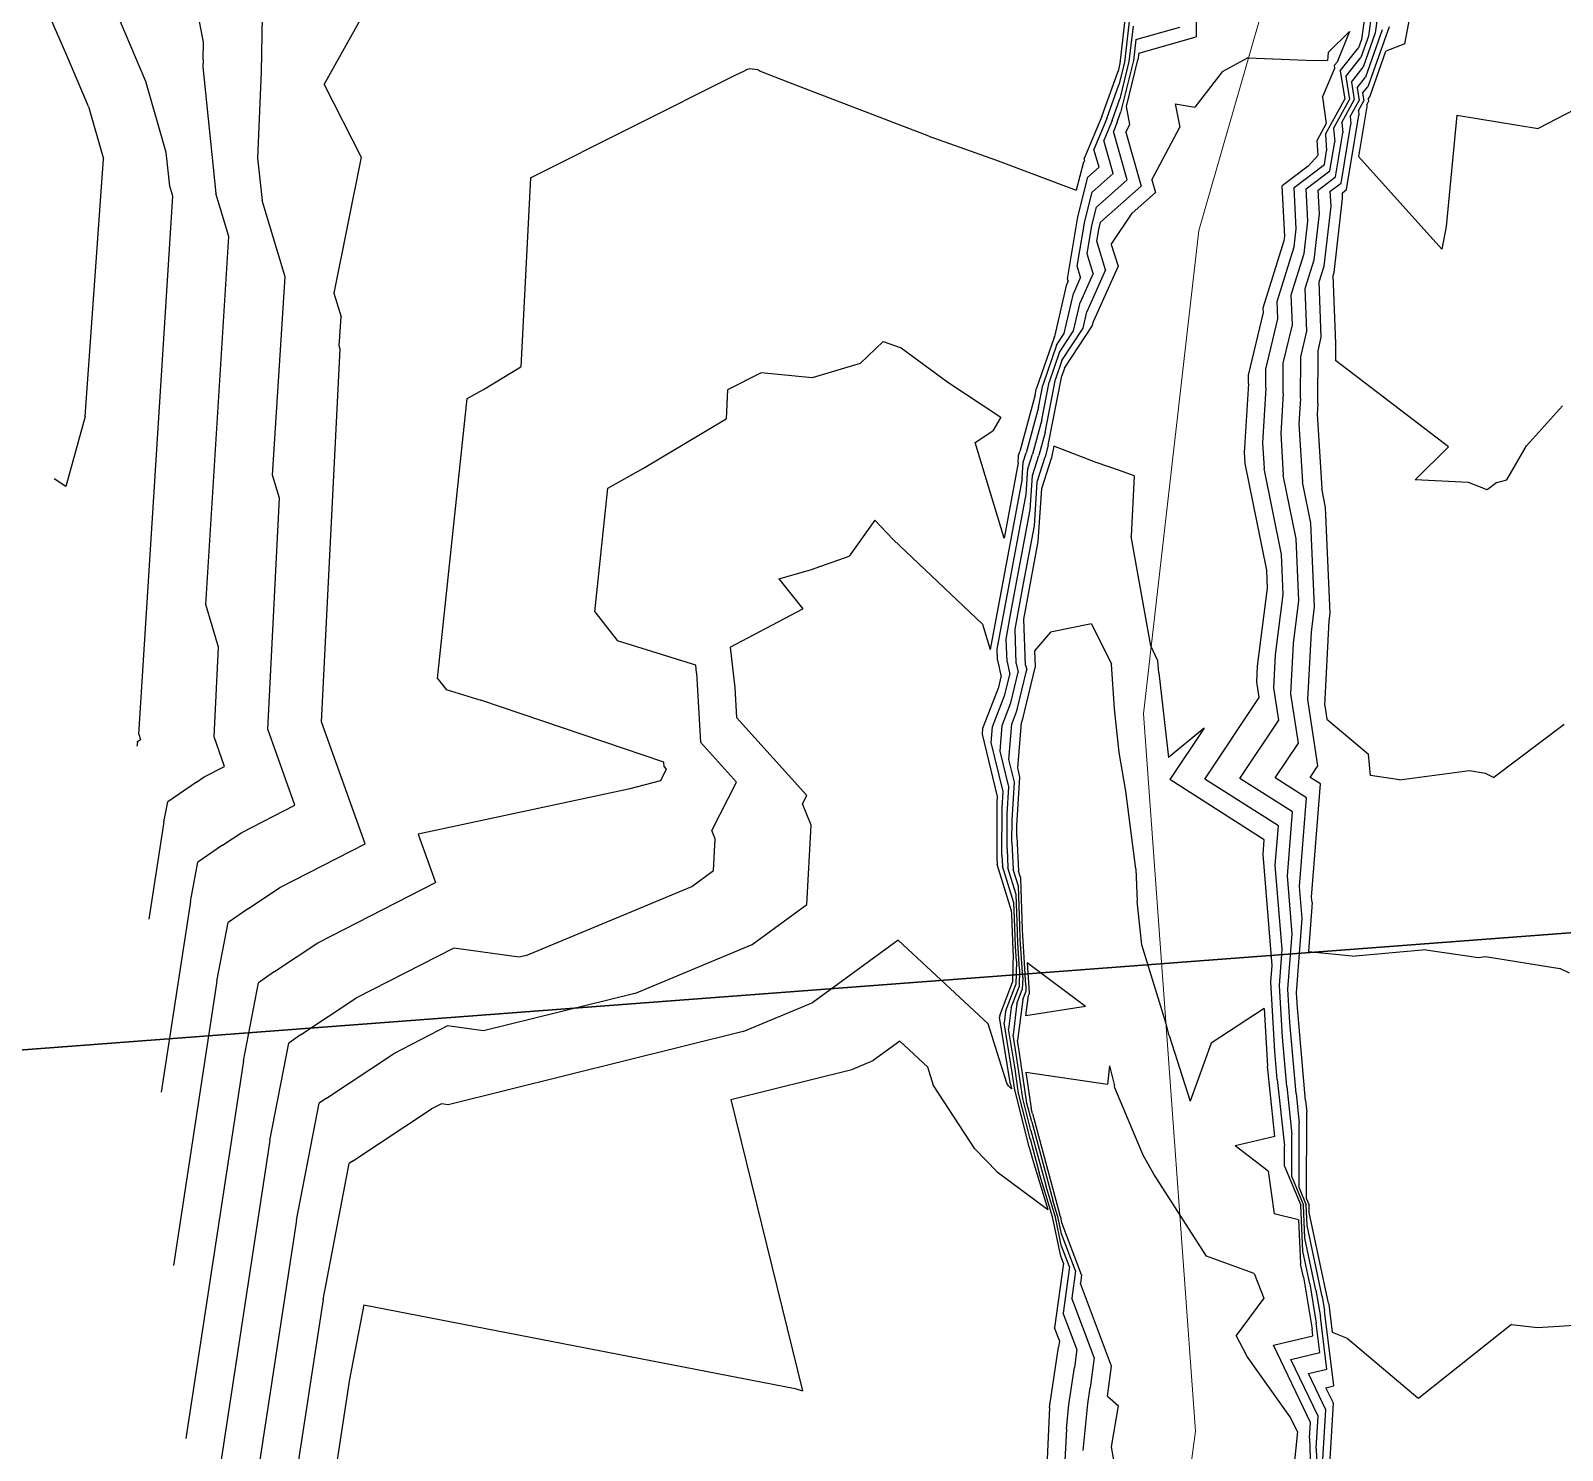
# Model space of a CAD drawing. Header units: metres. Extents: x -1120501 to 1198934, y -4928884 to 66998.
# Drawn here: x -1106.1 to -994.1, y 964.2 to 1068.1 of the extents above; entities that cross this region are included whole.
import ezdxf

# ---------------------------------------------------------------- set-up
doc = ezdxf.new("R2010")
doc.units = ezdxf.units.M
doc.layers.add('CL', color=5, linetype='Continuous')
doc.layers.add('Cross Sections', color=10, linetype='Continuous')
doc.layers.add('SURF2CONTOURS', color=7, linetype='Continuous', lineweight=0)

msp = doc.modelspace()

# ---------------------------------------------------------------- linework, layer by layer
at = {"color": 7, "lineweight": 0}
msp.add_circle((-684.64, 190.5), 66807.04, dxfattribs=at)
at = {"layer": 'CL', "linetype": 'Continuous', "lineweight": 0}
msp.add_lwpolyline([(-1035.69, 1461.09), (-1082.93, 1413.37), (-1091.26, 1383.15), (-1084.6, 1351.38), (-1067.7, 1290.1), (-1046.16, 1235.13), (-1016.3, 1185.51), (-1006.06, 1146.36), (-1008.09, 1097.22), (-1020.7, 1053.43), (-1024.74, 1018.09), (-1020.94, 965.61), (-1026.65, 923.13), (-1037.71, 875.18), (-1038.43, 823.3), (-1042.95, 747.27), (-1053.42, 684.56), (-1051.99, 631.61), (-1045.09, 551.05), (-1064.13, 492.27), (-1082.45, 432.3), (-1085.55, 405.76), (-1067.58, 367.8), (-1082.93, 319.26)], dxfattribs=at)
at = {"layer": 'Cross Sections', "linetype": 'Continuous', "lineweight": 30}
msp.add_line((-1172.99, 988.5), (-853.83, 1012.63, 284.5), dxfattribs=at)
at = {"layer": 'SURF2CONTOURS', "color": 2, "linetype": 'Continuous', "lineweight": -3}
for p, q in [((-1093.51, 1067.22, 281.5), (-1094.93, 1074.79, 281.5)), ((-1103.5, 1066.24, 282.5), (-1105.57, 1070.98, 282.5)), ((-1084.68, 1064.11, 280.5), (-1081.09, 1070.55, 280.5)), ((-1005.64, 1067.09, 280.5), (-1005.02, 1070.29, 280.5)), ((-1025.72, 1069.38, 279.5), (-1026.14, 1065.73, 279.5)), ((-1008.06, 1069.31, 278.5), (-1008.29, 1067.65, 278.5)), ((-1025.3, 1067.4, 278.5), (-1022.08, 1068.31, 278.5)), ((-1009.69, 1068, 277.5), (-1011.25, 1066.46, 277.5)), ((-1009.69, 1068, 277.5), (-1010.59, 1065.74, 277.5)), ((-1007.29, 1068.11, 279.5), (-1008.51, 1064.65, 279.5)), ((-1093.53, 1065.92, 281.5), (-1093.51, 1067.22, 281.5)), ((-1025.3, 1067.4, 278.5), (-1025.48, 1065.86, 278.5)), ((-1008.29, 1067.65, 278.5), (-1008.85, 1066.08, 278.5)), ((-1005.64, 1067.09, 280.5), (-1007.01, 1066.54, 280.5)), ((-1101.92, 1062.51, 282.5), (-1103.5, 1066.24, 282.5)), ((-1093.53, 1065.92, 281.5), (-1093.55, 1065.4, 281.5)), ((-1026.14, 1065.73, 279.5), (-1026.55, 1064.08, 279.5)), ((-1025.48, 1065.86, 278.5), (-1026.42, 1062.06, 278.5)), ((-1017.12, 1066.07, 277.5), (-1019, 1065.05, 277.5)), ((-1017.12, 1066.07, 277.5), (-1012.84, 1065.89, 277.5)), ((-1012.84, 1065.89, 277.5), (-1011.28, 1065.88, 277.5)), ((-1011.25, 1066.46, 277.5), (-1011.28, 1065.88, 277.5)), ((-1010.59, 1065.74, 277.5), (-1010.77, 1065.52, 277.5)), ((-1010.74, 1065.3, 277.5), (-1010.77, 1065.52, 277.5)), ((-1009.95, 1064.7, 278.5), (-1008.85, 1066.08, 278.5)), ((-1008.18, 1063.22, 280.5), (-1007.01, 1066.54, 280.5)), ((-1093.55, 1065.4, 281.5), (-1092.59, 1056.15, 281.5)), ((-1019, 1065.05, 277.5), (-1021, 1062.45, 277.5)), ((-1011.66, 1063.18, 277.5), (-1010.74, 1065.3, 277.5)), ((-1009.95, 1064.7, 278.5), (-1009.68, 1063.02, 278.5)), ((-1009.13, 1063.88, 279.5), (-1008.51, 1064.65, 279.5)), ((-1084.68, 1064.11, 280.5), (-1081.97, 1058.79, 280.5)), ((-1027.42, 1061.63, 279.5), (-1026.55, 1064.08, 279.5)), ((-1009.13, 1063.88, 279.5), (-1008.98, 1062.94, 279.5)), ((-1008.31, 1063.06, 280.5), (-1008.18, 1063.22, 280.5)), ((-1101.92, 1062.51, 282.5), (-1100.81, 1058.67, 282.5)), ((-1022.43, 1062.7, 277.5), (-1022.1, 1060.99, 277.5)), ((-1022.43, 1062.7, 277.5), (-1021, 1062.45, 277.5)), ((-1011.66, 1063.18, 277.5), (-1011.38, 1061.27, 277.5)), ((-1010.84, 1060.9, 278.5), (-1009.68, 1063.02, 278.5)), ((-1009.62, 1061.77, 279.5), (-1008.98, 1062.94, 279.5)), ((-1008.4, 1062.51, 280.5), (-1009.01, 1058.85, 280.5)), ((-1008.41, 1062.63, 280.5), (-1008.28, 1062.87, 280.5)), ((-1008.41, 1062.63, 280.5), (-1008.4, 1062.51, 280.5)), ((-1008.31, 1063.06, 280.5), (-1008.28, 1062.87, 280.5)), ((-993.2, 1062.28, 280.5), (-995.87, 1060.9, 280.5)), ((-1027.42, 1061.63, 279.5), (-1028.37, 1059.35, 279.5)), ((-1026.68, 1061.35, 278.5), (-1026.95, 1060.68, 278.5)), ((-1026.68, 1061.35, 278.5), (-1026.42, 1062.06, 278.5)), ((-1024.14, 1057.13, 277.5), (-1022.1, 1060.99, 277.5)), ((-1011.38, 1061.27, 277.5), (-1012.05, 1060.04, 277.5)), ((-1010.3, 1056.89, 279.5), (-1009.58, 1061.22, 279.5)), ((-1009.62, 1061.77, 279.5), (-1009.58, 1061.22, 279.5)), ((-1001.84, 1061.86, 280.5), (-1002.62, 1053.72, 280.5)), ((-1001.84, 1061.86, 280.5), (-995.87, 1060.9, 280.5)), ((-1025.94, 1057.15, 278.5), (-1026.95, 1060.68, 278.5)), ((-1011.96, 1058.94, 277.5), (-1012.05, 1060.04, 277.5)), ((-1011.11, 1057.81, 278.5), (-1010.76, 1059.92, 278.5)), ((-1010.84, 1060.9, 278.5), (-1010.76, 1059.92, 278.5)), ((-1081.97, 1058.79, 280.5), (-1083.96, 1048.84, 280.5)), ((-1028, 1058.07, 279.5), (-1028.37, 1059.35, 279.5)), ((-1011.96, 1058.94, 277.5), (-1012.71, 1058.13, 277.5)), ((-1009.01, 1058.85, 280.5), (-1002.92, 1052.06, 280.5)), ((-1102.16, 1039.83, 282.5), (-1100.81, 1058.67, 282.5)), ((-1028, 1058.07, 279.5), (-1028.82, 1057.34, 279.5)), ((-1012.71, 1058.13, 277.5), (-1014.61, 1056.69, 277.5)), ((-1012.85, 1056.49, 278.5), (-1011.11, 1057.81, 278.5)), ((-1029.56, 1054.43, 279.5), (-1028.82, 1057.34, 279.5)), ((-1025.94, 1057.15, 278.5), (-1028.19, 1055.14, 278.5)), ((-1024.14, 1057.13, 277.5), (-1023.88, 1056.22, 277.5)), ((-1014.42, 1053, 277.5), (-1014.61, 1056.69, 277.5)), ((-1011.09, 1056.3, 279.5), (-1010.3, 1056.89, 279.5)), ((-1091.65, 1053, 281.5), (-1092.59, 1056.15, 281.5)), ((-1025.58, 1054.71, 277.5), (-1023.88, 1056.22, 277.5)), ((-1012.73, 1054.11, 278.5), (-1012.85, 1056.49, 278.5)), ((-1011.03, 1055.22, 279.5), (-1011.09, 1056.3, 279.5)), ((-1030.31, 1049.9, 279.5), (-1029.56, 1054.43, 279.5)), ((-1028.53, 1053.81, 278.5), (-1028.19, 1055.14, 278.5)), ((-1027.1, 1052.42, 277.5), (-1025.58, 1054.71, 277.5)), ((-1011.54, 1050.82, 279.5), (-1011.03, 1055.22, 279.5)), ((-1028.87, 1051.73, 278.5), (-1028.53, 1053.81, 278.5)), ((-1013, 1051.76, 278.5), (-1012.73, 1054.11, 278.5)), ((-1002.62, 1053.72, 280.5), (-1002.92, 1052.06, 280.5)), ((-1093.34, 1026.07, 281.5), (-1091.65, 1053, 281.5)), ((-1027.1, 1052.42, 277.5), (-1026.61, 1050.82, 277.5)), ((-1015.99, 1047.77, 277.5), (-1014.46, 1052.7, 277.5)), ((-1014.46, 1052.7, 277.5), (-1014.42, 1053, 277.5)), ((-1028.44, 1050.28, 278.5), (-1028.87, 1051.73, 278.5)), ((-1013.94, 1048.72, 278.5), (-1013, 1051.76, 278.5)), ((-1030.26, 1049.74, 279.5), (-1030.31, 1049.9, 279.5)), ((-1028.44, 1050.28, 278.5), (-1029.38, 1048.16, 278.5)), ((-1026.61, 1050.82, 277.5), (-1028.41, 1046.81, 277.5)), ((-1011.9, 1049.67, 279.5), (-1011.54, 1050.82, 279.5)), ((-1083.96, 1048.84, 280.5), (-1083.44, 1047.11, 280.5)), ((-1031.24, 1045.69, 279.5), (-1030.36, 1049.51, 279.5)), ((-1030.26, 1049.74, 279.5), (-1030.36, 1049.51, 279.5)), ((-1013.86, 1046.53, 278.5), (-1013.94, 1048.72, 278.5)), ((-1011.74, 1045.62, 279.5), (-1011.9, 1049.67, 279.5)), ((-1029.86, 1046.09, 278.5), (-1029.38, 1048.16, 278.5)), ((-1015.98, 1047.43, 277.5), (-1015.99, 1047.77, 277.5)), ((-1083.57, 1045, 280.5), (-1083.44, 1047.11, 280.5)), ((-1030.53, 1043.36, 277.5), (-1028.48, 1046.49, 277.5)), ((-1028.48, 1046.49, 277.5), (-1028.41, 1046.81, 277.5)), ((-1017.07, 1042.85, 277.5), (-1015.98, 1047.43, 277.5)), ((-1014.52, 1043.74, 278.5), (-1013.86, 1046.53, 278.5)), ((-1043.79, 1045.31, 279.5), (-1045.47, 1043.71, 279.5)), ((-1043.79, 1045.31, 279.5), (-1042.47, 1044.85, 279.5)), ((-1031.29, 1045.61, 279.5), (-1032.58, 1041.89, 279.5)), ((-1031.29, 1045.61, 279.5), (-1031.24, 1045.69, 279.5)), ((-1030.91, 1044.48, 278.5), (-1029.86, 1046.09, 278.5)), ((-1011.98, 1044.64, 279.5), (-1011.74, 1045.62, 279.5)), ((-1084.87, 1017.5, 280.5), (-1083.5, 1044.75, 280.5)), ((-1083.5, 1044.75, 280.5), (-1083.57, 1045, 280.5)), ((-1042.47, 1044.85, 279.5), (-1039.05, 1042.34, 279.5)), ((-1030.91, 1044.48, 278.5), (-1031.65, 1042.34, 278.5)), ((-1011.99, 1040.79, 279.5), (-1011.98, 1044.64, 279.5)), ((-1045.47, 1043.71, 279.5), (-1048.97, 1042.65, 279.5)), ((-1030.53, 1043.36, 277.5), (-1030.72, 1042.8, 277.5)), ((-1014.53, 1041.52, 278.5), (-1014.52, 1043.74, 278.5)), ((-1052.71, 1043.01, 279.5), (-1055.17, 1041.77, 279.5)), ((-1048.97, 1042.65, 279.5), (-1052.71, 1043.01, 279.5)), ((-1039.05, 1042.34, 279.5), (-1035.18, 1039.79, 279.5)), ((-1032.19, 1039.58, 278.5), (-1031.65, 1042.34, 278.5)), ((-1031.71, 1037.74, 277.5), (-1030.72, 1042.8, 277.5)), ((-1017.07, 1042.25, 277.5), (-1017.38, 1037.18, 277.5)), ((-1017.07, 1042.25, 277.5), (-1017.07, 1042.85, 277.5)), ((-1055.17, 1041.77, 279.5), (-1055.28, 1039.66, 279.5)), ((-1032.67, 1041.41, 279.5), (-1033.79, 1037.28, 279.5)), ((-1032.67, 1041.41, 279.5), (-1032.58, 1041.89, 279.5)), ((-1014.53, 1041.52, 278.5), (-1014.71, 1038.59, 278.5)), ((-1102.16, 1039.83, 282.5), (-1103.58, 1034.7, 282.5)), ((-1035.18, 1039.79, 279.5), (-1035.76, 1038.78, 279.5)), ((-1011.99, 1040.79, 279.5), (-1012.04, 1040, 279.5)), ((-1012.04, 1040, 279.5), (-1011.71, 1034.56, 279.5)), ((-1061.31, 1036.04, 279.5), (-1055.28, 1039.66, 279.5)), ((-1037.07, 1037.92, 279.5), (-1035.76, 1038.78, 279.5)), ((-1032.19, 1039.58, 278.5), (-1032.87, 1037.08, 278.5)), ((-1014.71, 1038.59, 278.5), (-1014.52, 1035.53, 278.5)), ((-1034.95, 1030.93, 279.5), (-1037.07, 1037.92, 279.5)), ((-1031.71, 1037.74, 277.5), (-1031.95, 1036.88, 277.5)), ((-1033.92, 1036.45, 279.5), (-1034.95, 1030.93, 279.5)), ((-1033.92, 1036.45, 279.5), (-1033.88, 1036.97, 279.5)), ((-1033.88, 1036.97, 279.5), (-1033.79, 1037.28, 279.5)), ((-1033.2, 1036.01, 278.5), (-1032.87, 1037.08, 278.5)), ((-1032.53, 1035.04, 277.5), (-1031.95, 1036.88, 277.5)), ((-1017.38, 1037.18, 277.5), (-1017.34, 1036.5, 277.5)), ((-1015.73, 1028.58, 277.5), (-1017.34, 1036.5, 277.5)), ((-1103.58, 1034.7, 282.5), (-1104.42, 1035.28, 282.5)), ((-1063.93, 1034.58, 279.5), (-1061.31, 1036.04, 279.5)), ((-1033.33, 1034.14, 278.5), (-1033.2, 1036.01, 278.5)), ((-1013.58, 1030.88, 278.5), (-1014.52, 1035.53, 278.5)), ((-1064.89, 1025.54, 279.5), (-1063.93, 1034.58, 279.5)), ((-1035.25, 1023.85, 278.5), (-1033.33, 1034.14, 278.5)), ((-1032.73, 1031.84, 277.5), (-1032.53, 1035.04, 277.5)), ((-1011.43, 1033.18, 279.5), (-1011.71, 1034.56, 279.5)), ((-1011.09, 1025.44, 279.5), (-1011.43, 1033.18, 279.5)), ((-1033.52, 1027.61, 277.5), (-1032.73, 1031.84, 277.5)), ((-1013.38, 1026.36, 278.5), (-1013.58, 1030.88, 278.5)), ((-1015.67, 1027.27, 277.5), (-1015.73, 1028.58, 277.5)), ((-1034.14, 1024.28, 277.5), (-1033.52, 1027.61, 277.5)), ((-1016.4, 1021.56, 277.5), (-1015.67, 1027.27, 277.5)), ((-1013.78, 1023.22, 278.5), (-1013.38, 1026.36, 278.5)), ((-1092.4, 1022.96, 281.5), (-1093.34, 1026.07, 281.5)), ((-1064.89, 1025.54, 279.5), (-1063.21, 1023.42, 279.5)), ((-1011.16, 1024.88, 279.5), (-1011.09, 1025.44, 279.5)), ((-1034.05, 1021.77, 277.5), (-1034.14, 1024.28, 277.5)), ((-1031.56, 1024.06, 276.5), (-1032.72, 1022.68, 276.5)), ((-1028.54, 1024.65, 276.5), (-1031.56, 1024.06, 276.5)), ((-1028.54, 1024.65, 276.5), (-1027.09, 1021.7, 276.5)), ((-1011.48, 1018.7, 279.5), (-1011.16, 1024.88, 279.5)), ((-1092.73, 1016.39, 281.5), (-1092.4, 1022.96, 281.5)), ((-1057.5, 1021.63, 279.5), (-1063.21, 1023.42, 279.5)), ((-1035.45, 1022.8, 278.5), (-1035.25, 1023.85, 278.5)), ((-1013.97, 1019.55, 278.5), (-1013.78, 1023.22, 278.5)), ((-1035.42, 1022.01, 278.5), (-1035.45, 1022.8, 278.5)), ((-1035.42, 1022.01, 278.5), (-1035.15, 1020.78, 278.5)), ((-1034.05, 1021.77, 277.5), (-1033.91, 1021.13, 277.5)), ((-1032.72, 1022.68, 276.5), (-1032.68, 1021.53, 276.5)), ((-1057.44, 1021.07, 279.5), (-1057.5, 1021.63, 279.5)), ((-1057.44, 1021.07, 279.5), (-1057.16, 1016.01, 279.5)), ((-1035.32, 1020.04, 278.5), (-1035.15, 1020.78, 278.5)), ((-1034.45, 1018.88, 277.5), (-1033.91, 1021.13, 277.5)), ((-1033.57, 1017.71, 276.5), (-1032.67, 1021.48, 276.5)), ((-1032.68, 1021.53, 276.5), (-1032.67, 1021.48, 276.5)), ((-1026.88, 1018.44, 276.5), (-1027.09, 1021.7, 276.5)), ((-1016.45, 1020.41, 277.5), (-1016.4, 1021.56, 277.5)), ((-1036.49, 1017.03, 278.5), (-1035.32, 1020.04, 278.5)), ((-1016.28, 1019.27, 277.5), (-1016.45, 1020.41, 277.5)), ((-1013.42, 1015.94, 278.5), (-1013.97, 1019.55, 278.5)), ((-1035.08, 1017.23, 277.5), (-1034.45, 1018.88, 277.5)), ((-1026.52, 1015.25, 276.5), (-1026.88, 1018.44, 276.5)), ((-1020.26, 1013.31, 277.5), (-1016.28, 1019.27, 277.5)), ((-1011.48, 1018.7, 279.5), (-1011.33, 1017.7, 279.5)), ((-1081.67, 1008.57, 280.5), (-1084.87, 1017.5, 280.5)), ((-1033.95, 1014.12, 276.5), (-1033.68, 1017.43, 276.5)), ((-1033.68, 1017.43, 276.5), (-1033.57, 1017.71, 276.5)), ((-1011.33, 1017.7, 279.5), (-1008.29, 1015.12, 279.5)), ((-993.97, 1017.31, 279.5), (-999.12, 1013.43, 279.5)), ((-1091.96, 1014.23, 281.5), (-1092.73, 1016.39, 281.5)), ((-1036.53, 1016.59, 278.5), (-1036.49, 1017.03, 278.5)), ((-1035.42, 1012.03, 278.5), (-1036.53, 1016.59, 278.5)), ((-1035.24, 1015.36, 277.5), (-1035.08, 1017.23, 277.5)), ((-1057.16, 1016.01, 279.5), (-1054.51, 1013.07, 279.5)), ((-1034.6, 1012.74, 277.5), (-1035.24, 1015.36, 277.5)), ((-1026.04, 1012.43, 276.5), (-1026.52, 1015.25, 276.5)), ((-1015.12, 1013.39, 278.5), (-1013.42, 1015.94, 278.5)), ((-1008.14, 1013.56, 279.5), (-1008.29, 1015.12, 279.5)), ((-1093.46, 1013.46, 281.5), (-1091.96, 1014.23, 281.5)), ((-1033.79, 1013.45, 276.5), (-1033.95, 1014.12, 276.5)), ((-1006.01, 1013.25, 279.5), (-1000.91, 1013.93, 279.5)), ((-1000.91, 1013.93, 279.5), (-999.76, 1013.75, 279.5)), ((-1094.02, 1013.09, 281.5), (-1096.12, 1011.64, 281.5)), ((-1094.02, 1013.09, 281.5), (-1093.46, 1013.46, 281.5)), ((-1056.32, 1009.54, 279.5), (-1054.51, 1013.07, 279.5)), ((-1034, 1009.89, 276.5), (-1033.79, 1013.45, 276.5)), ((-1014.88, 1009.89, 277.5), (-1020.26, 1013.31, 277.5)), ((-1012.82, 1011.93, 278.5), (-1015.12, 1013.39, 278.5)), ((-1006.01, 1013.25, 279.5), (-1008.14, 1013.56, 279.5)), ((-999.76, 1013.75, 279.5), (-999.12, 1013.43, 279.5)), ((-1035.44, 1011.61, 278.5), (-1035.42, 1012.03, 278.5)), ((-1034.72, 1010.75, 277.5), (-1034.6, 1012.74, 277.5)), ((-1025.31, 1006.73, 276.5), (-1026.04, 1012.43, 276.5)), ((-1013.34, 1005.45, 278.5), (-1012.82, 1011.93, 278.5)), ((-1096.4, 1010.17, 281.5), (-1096.12, 1011.64, 281.5)), ((-1035.46, 1007.29, 278.5), (-1035.44, 1011.61, 278.5)), ((-1034.73, 1008.2, 277.5), (-1034.72, 1010.75, 277.5)), ((-1096.4, 1010.17, 281.5), (-1097.49, 1003.06, 281.5)), ((-1056.07, 1008.93, 279.5), (-1056.32, 1009.54, 279.5)), ((-1034.01, 1009.11, 276.5), (-1034, 1009.89, 276.5)), ((-1015.11, 1007.01, 277.5), (-1014.88, 1009.89, 277.5)), ((-1087.92, 1005.37, 280.5), (-1081.67, 1008.57, 280.5)), ((-1056.2, 1006.61, 279.5), (-1056.07, 1008.93, 279.5)), ((-1034.01, 1009.11, 276.5), (-1033.89, 1006.56, 276.5)), ((-1035.46, 1007.29, 278.5), (-1035.45, 1007.06, 278.5)), ((-1034.73, 1008.2, 277.5), (-1034.67, 1006.81, 277.5)), ((-1057.78, 1005.46, 279.5), (-1056.2, 1006.61, 279.5)), ((-1034.39, 1003.66, 278.5), (-1035.45, 1007.06, 278.5)), ((-1034.06, 1004.86, 277.5), (-1034.67, 1006.81, 277.5)), ((-1033.73, 1006.07, 276.5), (-1033.89, 1006.56, 276.5)), ((-1025.31, 1006.73, 276.5), (-1025.22, 1004.34, 276.5)), ((-1014.61, 1000.83, 277.5), (-1015.11, 1007.01, 277.5)), ((-1090.22, 1003.85, 280.5), (-1087.92, 1005.37, 280.5)), ((-1069.89, 1000.41, 279.5), (-1057.78, 1005.46, 279.5)), ((-1033.6, 1002.3, 276.5), (-1033.73, 1006.07, 276.5)), ((-1013.15, 1003.12, 278.5), (-1013.34, 1005.45, 278.5)), ((-1090.22, 1003.85, 280.5), (-1091.69, 1002.82, 280.5)), ((-1033.99, 1002.86, 277.5), (-1034.06, 1004.86, 277.5)), ((-1024.88, 1001.18, 276.5), (-1025.22, 1004.34, 276.5)), ((-1092.52, 998.52, 280.5), (-1091.69, 1002.82, 280.5)), ((-1034.38, 1003.42, 278.5), (-1034.39, 1003.66, 278.5)), ((-1034.28, 1000.79, 278.5), (-1034.38, 1003.42, 278.5)), ((-1033.93, 1001.32, 277.5), (-1033.99, 1002.86, 277.5)), ((-1013.56, 997.68, 278.5), (-1013.15, 1003.12, 278.5)), ((-1033.58, 1001.86, 276.5), (-1033.6, 1002.3, 276.5)), ((-1033.35, 998.24, 276.5), (-1033.58, 1001.86, 276.5)), ((-1075.2, 1000.95, 279.5), (-1082.37, 997.27, 279.5)), ((-1070.42, 1000.28, 279.5), (-1075.2, 1000.95, 279.5)), ((-1042.69, 1001.53, 278.5), (-1048.93, 996.97, 278.5)), ((-1042.69, 1001.53, 278.5), (-1036.12, 995.4, 278.5)), ((-1034.27, 1000.57, 278.5), (-1034.33, 998.45, 278.5)), ((-1034.27, 1000.57, 278.5), (-1034.28, 1000.79, 278.5)), ((-1033.81, 999.4, 277.5), (-1033.93, 1001.32, 277.5)), ((-1023.08, 995.4, 276.5), (-1024.88, 1001.18, 276.5)), ((-1014.81, 998.21, 277.5), (-1014.61, 1000.83, 277.5)), ((-1069.89, 1000.41, 279.5), (-1070.42, 1000.28, 279.5)), ((-1033.81, 999.4, 277.5), (-1033.85, 998.1, 277.5)), ((-1092.52, 998.52, 280.5), (-1095.69, 977.73, 280.5)), ((-1035.25, 996.02, 278.5), (-1034.33, 998.45, 278.5)), ((-1033.35, 998.24, 276.5), (-1033.36, 997.75, 276.5)), ((-1086.41, 994.6, 279.5), (-1082.37, 997.27, 279.5)), ((-1034.42, 996.61, 277.5), (-1033.85, 998.1, 277.5)), ((-1033.58, 997.19, 276.5), (-1033.97, 994.19, 276.5)), ((-1033.58, 997.19, 276.5), (-1033.36, 997.75, 276.5)), ((-1014.59, 994.44, 277.5), (-1014.81, 998.21, 277.5)), ((-1013.49, 996.58, 278.5), (-1013.56, 997.68, 278.5)), ((-1054.02, 994.85, 278.5), (-1048.93, 996.97, 278.5)), ((-1035.25, 996.02, 278.5), (-1035.27, 995.89, 278.5)), ((-1034.42, 996.61, 277.5), (-1034.62, 995.04, 277.5)), ((-1015.93, 996.52, 276.5), (-1019.8, 994, 276.5)), ((-1015.93, 996.52, 276.5), (-1015.68, 992.31, 276.5)), ((-1012.9, 989.79, 278.5), (-1013.49, 996.58, 278.5)), ((-1034.74, 991.07, 278.5), (-1036.12, 995.4, 278.5)), ((-1034.5, 991.11, 278.5), (-1035.27, 995.89, 278.5)), ((-1034.17, 992.27, 277.5), (-1034.62, 995.04, 277.5)), ((-1022.87, 994.55, 276.5), (-1023.08, 995.4, 276.5)), ((-1088.64, 986.88, 279.5), (-1087.27, 994, 279.5)), ((-1086.41, 994.6, 279.5), (-1087.27, 994, 279.5)), ((-1054.02, 994.85, 278.5), (-1075.6, 989.49, 278.5)), ((-1033.85, 993.44, 276.5), (-1033.97, 994.19, 276.5)), ((-1022.87, 994.55, 276.5), (-1021.34, 989.75, 276.5)), ((-1019.8, 994, 276.5), (-1021.34, 989.75, 276.5)), ((-1014.27, 990.82, 277.5), (-1014.59, 994.44, 277.5)), ((-1033.27, 989.59, 276.5), (-1033.85, 993.44, 276.5)), ((-1033.88, 990.32, 277.5), (-1034.17, 992.27, 277.5)), ((-1015.64, 991.84, 276.5), (-1015.68, 992.31, 276.5)), ((-1015.14, 987.17, 276.5), (-1015.64, 991.84, 276.5)), ((-1034.62, 990.88, 278.5), (-1034.74, 991.07, 278.5)), ((-1034.62, 990.88, 278.5), (-1034.39, 990.65, 278.5)), ((-1034.49, 991.06, 278.5), (-1034.5, 991.11, 278.5)), ((-1034.49, 991.06, 278.5), (-1034.39, 990.65, 278.5)), ((-1014.27, 990.82, 277.5), (-1013.89, 987.3, 277.5)), ((-1076.09, 989.56, 278.5), (-1076.83, 989.18, 278.5)), ((-1075.6, 989.49, 278.5), (-1076.09, 989.56, 278.5)), ((-1033.04, 987, 277.5), (-1033.88, 990.32, 277.5)), ((-1032.92, 988.23, 276.5), (-1033.27, 989.59, 276.5)), ((-1012.9, 989.79, 278.5), (-1012.81, 988.95, 278.5)), ((-1082.61, 985.35, 278.5), (-1076.83, 989.18, 278.5)), ((-1032.92, 988.23, 276.5), (-1031.37, 982.5, 276.5)), ((-1012.83, 982.6, 278.5), (-1012.81, 988.95, 278.5)), ((-1015.14, 987.17, 276.5), (-1018.05, 986.49, 276.5)), ((-1013.9, 984.2, 277.5), (-1013.89, 987.3, 277.5)), ((-1088.64, 986.88, 279.5), (-1093.9, 952.41, 279.5)), ((-1033.04, 987, 277.5), (-1032.37, 984.51, 277.5)), ((-1015.62, 984.63, 276.5), (-1018.05, 986.49, 276.5)), ((-1084.76, 975.23, 278.5), (-1082.84, 985.19, 278.5)), ((-1082.61, 985.35, 278.5), (-1082.84, 985.19, 278.5)), ((-1031.4, 981.29, 277.5), (-1032.37, 984.51, 277.5)), ((-1015.62, 984.63, 276.5), (-1015.19, 981.5, 276.5)), ((-1013.9, 984.2, 277.5), (-1013.05, 982.15, 277.5)), ((-1012.83, 982.6, 278.5), (-1012.64, 982.15, 278.5)), ((-1030.98, 981.2, 276.5), (-1031.37, 982.5, 276.5)), ((-1013.41, 981.06, 276.5), (-1015.19, 981.5, 276.5)), ((-1012.94, 979.72, 277.5), (-1013.05, 982.15, 277.5)), ((-1012.62, 981.61, 278.5), (-1012.64, 982.15, 278.5)), ((-1011.21, 974.98, 278.5), (-1012.62, 981.61, 278.5)), ((-1030.8, 978.4, 277.5), (-1031.4, 981.29, 277.5)), ((-1030.74, 980.04, 276.5), (-1030.98, 981.2, 276.5)), ((-1013.41, 981.06, 276.5), (-1013.26, 977.84, 276.5)), ((-1029.72, 977.33, 276.5), (-1030.74, 980.04, 276.5)), ((-1012.13, 975.92, 277.5), (-1012.94, 979.72, 277.5)), ((-1030.61, 977.9, 277.5), (-1030.8, 978.4, 277.5)), ((-1030.61, 977.9, 277.5), (-1031.25, 973.16, 277.5)), ((-1029.72, 977.33, 276.5), (-1029.99, 975.33, 276.5)), ((-1013.05, 976.87, 276.5), (-1013.26, 977.84, 276.5)), ((-1013.05, 976.87, 276.5), (-1012.41, 973.06, 276.5)), ((-1012.13, 975.92, 277.5), (-1011.8, 973.97, 277.5)), ((-1084.76, 975.23, 278.5), (-1092.11, 927.09, 278.5)), ((-1028.36, 970.99, 276.5), (-1029.99, 975.33, 276.5)), ((-1011.21, 974.98, 278.5), (-1011.2, 974.88, 278.5)), ((-1011.2, 974.88, 278.5), (-1010.95, 972.86, 278.5)), ((-1011.34, 970.14, 277.5), (-1011.8, 973.97, 277.5)), ((-995.93, 973.18, 278.5), (-988.67, 973.66, 278.5)), ((-1030.9, 972.23, 277.5), (-1031.25, 973.16, 277.5)), ((-1015.25, 971.89, 276.5), (-1012.35, 972.58, 276.5)), ((-1012.35, 972.58, 276.5), (-1012.41, 973.06, 276.5)), ((-1010.95, 972.86, 278.5), (-1009.86, 972.42, 278.5)), ((-997.82, 973.42, 278.5), (-1004.61, 968.03, 278.5)), ((-997.82, 973.42, 278.5), (-995.93, 973.18, 278.5)), ((-1031.6, 967.52, 277.5), (-1030.96, 971.76, 277.5)), ((-1030.9, 972.23, 277.5), (-1030.96, 971.76, 277.5)), ((-1012.53, 966.24, 276.5), (-1015.25, 971.89, 276.5)), ((-1009.86, 972.42, 278.5), (-1004.68, 968.05, 278.5)), ((-1028.36, 970.99, 276.5), (-1028.64, 968.78, 276.5)), ((-1012.68, 969.82, 277.5), (-1011.34, 970.14, 277.5)), ((-1011.42, 967.18, 277.5), (-1012.68, 969.82, 277.5)), ((-1028.82, 967.61, 276.5), (-1028.64, 968.78, 276.5)), ((-1004.68, 968.05, 278.5), (-1004.61, 968.03, 278.5)), ((-1031.62, 967.32, 277.5), (-1031.82, 963.05, 277.5)), ((-1031.62, 967.32, 277.5), (-1031.6, 967.52, 277.5)), ((-1029.16, 964.2, 276.5), (-1028.82, 967.61, 276.5)), ((-1011.63, 963.54, 277.5), (-1011.42, 967.18, 277.5)), ((-1012.6, 965.12, 276.5), (-1012.53, 966.24, 276.5)), ((-1012.6, 965.12, 276.5), (-1012.51, 962.18, 276.5))]:
    msp.add_line(p, q, dxfattribs=at)
at = {"layer": 'SURF2CONTOURS', "color": 4, "linetype": 'Continuous', "lineweight": -3}
for p, q in [((-1097.73, 1064.34, 282), (-1101.16, 1072.43, 282)), ((-1089.14, 1072.93, 281), (-1089.28, 1065.03, 281)), ((-1025.93, 1070.37, 280), (-1026.47, 1065.66, 280)), ((-1020.9, 1069.92, 278), (-1020.9, 1067.6, 278)), ((-1008.5, 1069.53, 278), (-1008.79, 1067.41, 278)), ((-1007.62, 1069.1, 279), (-1007.79, 1067.88, 279)), ((-1025.51, 1068.39, 279), (-1025.81, 1065.79, 279)), ((-1007.79, 1067.88, 279), (-1008.68, 1065.37, 279)), ((-1006.79, 1068.34, 280), (-1008.35, 1063.94, 280)), ((-1025.09, 1066.41, 278), (-1020.9, 1067.6, 278)), ((-1010.36, 1065.11, 278), (-1009.01, 1066.8, 278)), ((-1008.79, 1067.41, 278), (-1009.01, 1066.8, 278)), ((-1026.47, 1065.66, 280), (-1026.61, 1065.09, 280)), ((-1025.81, 1065.79, 279), (-1026.48, 1063.07, 279)), ((-1026, 1062.51, 278), (-1025.15, 1065.92, 278)), ((-1025.09, 1066.41, 278), (-1025.15, 1065.92, 278)), ((-1096.23, 1059.15, 282), (-1097.73, 1064.34, 282)), ((-1089.28, 1065.03, 281), (-1089.54, 1058.72, 281)), ((-1069.59, 1057.28, 280), (-1054.62, 1064.79, 280)), ((-1054.62, 1064.79, 280), (-1053.92, 1065.12, 280)), ((-1053.92, 1065.12, 280), (-1053.71, 1065.23, 280)), ((-1053.71, 1065.23, 280), (-1053.59, 1065.27, 280)), ((-1052.96, 1065.19, 280), (-1053.59, 1065.27, 280)), ((-1052.82, 1065.08, 280), (-1052.96, 1065.19, 280)), ((-1050.7, 1064.25, 280), (-1052.82, 1065.08, 280)), ((-1027.8, 1061.78, 280), (-1026.61, 1065.09, 280)), ((-1010.36, 1065.11, 278), (-1010.03, 1063.05, 278)), ((-1009.54, 1064.29, 279), (-1008.68, 1065.37, 279)), ((-1040.46, 1060.33, 280), (-1050.7, 1064.25, 280)), ((-1009.54, 1064.29, 279), (-1009.33, 1062.98, 279)), ((-1008.72, 1063.47, 280), (-1008.35, 1063.94, 280)), ((-1008.72, 1063.47, 280), (-1008.63, 1062.91, 280)), ((-1027.05, 1061.49, 279), (-1026.48, 1063.07, 279)), ((-1025.74, 1061.19, 278), (-1026, 1062.51, 278)), ((-1011.44, 1060.47, 278), (-1010.03, 1063.05, 278)), ((-1010.23, 1061.33, 279), (-1009.33, 1062.98, 279)), ((-1009.02, 1062.2, 280), (-1008.63, 1062.91, 280)), ((-1009.02, 1062.2, 280), (-1008.99, 1061.87, 280)), ((-1027.8, 1061.78, 280), (-1029.08, 1058.69, 280)), ((-1027.05, 1061.49, 279), (-1027.66, 1060.02, 279)), ((-1026.04, 1060.63, 278), (-1025.74, 1061.19, 278)), ((-1010.23, 1061.33, 279), (-1010.17, 1060.57, 279)), ((-1009.89, 1056.43, 280), (-1008.99, 1061.87, 280)), ((-1040.46, 1060.33, 280), (-1035.56, 1058.61, 280)), ((-1026.97, 1057.61, 279), (-1027.66, 1060.02, 279)), ((-1026.04, 1060.63, 278), (-1024.91, 1056.68, 278)), ((-1011.44, 1060.47, 278), (-1011.35, 1059.27, 278)), ((-1010.7, 1057.35, 279), (-1010.17, 1060.57, 279)), ((-1095.97, 1056.68, 282), (-1096.23, 1059.15, 282)), ((-1011.51, 1058.27, 278), (-1011.35, 1059.27, 278)), ((-1089.54, 1058.72, 281), (-1089.21, 1055.62, 281)), ((-1035.56, 1058.61, 280), (-1029.66, 1056.38, 280)), ((-1029.13, 1058.44, 280), (-1029.66, 1056.38, 280)), ((-1029.03, 1058.53, 280), (-1029.13, 1058.44, 280)), ((-1029.03, 1058.53, 280), (-1029.08, 1058.69, 280)), ((-1013.73, 1056.59, 278), (-1011.51, 1058.27, 278)), ((-1095.75, 1055.94, 282), (-1095.97, 1056.68, 282)), ((-1069.59, 1057.28, 280), (-1070.29, 1043.46, 280)), ((-1026.97, 1057.61, 279), (-1028.51, 1056.24, 279)), ((-1024.91, 1056.68, 278), (-1027.88, 1054.04, 278)), ((-1013.58, 1053.55, 278), (-1013.73, 1056.59, 278)), ((-1011.97, 1056.39, 279), (-1010.7, 1057.35, 279)), ((-1098.22, 1016.6, 282), (-1095.75, 1055.94, 282)), ((-1087.54, 1050.05, 281), (-1089.21, 1055.62, 281)), ((-1029.04, 1054.12, 279), (-1028.51, 1056.24, 279)), ((-1011.88, 1054.66, 279), (-1011.97, 1056.39, 279)), ((-1010.81, 1050.36, 280), (-1010.18, 1055.77, 280)), ((-1010.2, 1056.2, 280), (-1009.89, 1056.43, 280)), ((-1010.18, 1055.77, 280), (-1010.2, 1056.2, 280)), ((-1012.27, 1051.29, 279), (-1011.88, 1054.66, 279)), ((-1029.59, 1050.82, 279), (-1029.04, 1054.12, 279)), ((-1028.16, 1052.65, 278), (-1028.02, 1053.5, 278)), ((-1028.02, 1053.5, 278), (-1027.88, 1054.04, 278)), ((-1013.73, 1052.23, 278), (-1013.58, 1053.55, 278)), ((-1027.53, 1050.55, 278), (-1028.16, 1052.65, 278)), ((-1014.97, 1048.24, 278), (-1013.73, 1052.23, 278)), ((-1012.92, 1049.2, 279), (-1012.27, 1051.29, 279)), ((-1088.46, 1035.53, 281), (-1087.54, 1050.05, 281)), ((-1029.35, 1050.01, 279), (-1029.87, 1048.83, 279)), ((-1029.35, 1050.01, 279), (-1029.59, 1050.82, 279)), ((-1027.53, 1050.55, 278), (-1028.9, 1047.48, 278)), ((-1010.88, 1050.15, 280), (-1010.81, 1050.36, 280)), ((-1010.69, 1045.17, 280), (-1010.88, 1050.15, 280)), ((-1030.55, 1045.89, 279), (-1029.87, 1048.83, 279)), ((-1012.8, 1046.07, 279), (-1012.92, 1049.2, 279)), ((-1014.92, 1046.98, 278), (-1014.97, 1048.24, 278)), ((-1029.17, 1046.29, 278), (-1028.9, 1047.48, 278)), ((-1015.8, 1043.29, 278), (-1014.92, 1046.98, 278)), ((-1031.1, 1045.05, 279), (-1030.55, 1045.89, 279)), ((-1030.72, 1043.92, 278), (-1029.17, 1046.29, 278)), ((-1013.25, 1044.19, 279), (-1012.8, 1046.07, 279)), ((-1031.1, 1045.05, 279), (-1032.11, 1042.11, 279)), ((-1013.26, 1041.15, 279), (-1013.25, 1044.19, 279)), ((-1010.71, 1045.09, 280), (-1010.69, 1045.17, 280)), ((-1010.71, 1045.09, 280), (-1010.71, 1043.93, 280)), ((-1073.02, 1041.81, 280), (-1070.29, 1043.46, 280)), ((-1030.72, 1043.92, 278), (-1031.19, 1042.57, 278)), ((-1015.8, 1041.89, 278), (-1015.8, 1043.29, 278)), ((-1002.43, 1037.61, 280), (-1010.71, 1043.93, 280)), ((-1032.43, 1040.49, 279), (-1032.11, 1042.11, 279)), ((-1031.95, 1038.66, 278), (-1031.19, 1042.57, 278)), ((-1076.39, 1020.66, 280), (-1074.21, 1041.15, 280)), ((-1074.21, 1041.15, 280), (-1073.02, 1041.81, 280)), ((-1015.8, 1041.89, 278), (-1016.05, 1037.89, 278)), ((-1013.26, 1041.15, 279), (-1013.38, 1039.29, 279)), ((-1032.43, 1040.49, 279), (-1033.33, 1037.18, 279)), ((-996.74, 1037.69, 280), (-994.11, 1040.61, 280)), ((-1031.95, 1038.66, 278), (-1032.41, 1036.98, 278)), ((-1013.38, 1039.29, 279), (-1013.12, 1035.05, 279)), ((-1031.31, 1037.66, 277), (-1031.47, 1036.82, 277)), ((-1028.2, 1036.46, 277), (-1031.31, 1037.66, 277)), ((-1016.05, 1037.89, 278), (-1015.93, 1036.02, 278)), ((-1002.43, 1037.61, 280), (-1004.87, 1035.2, 280)), ((-998.18, 1035.19, 280), (-996.74, 1037.69, 280)), ((-1033.62, 1035.29, 279), (-1033.54, 1036.49, 279)), ((-1033.54, 1036.49, 279), (-1033.33, 1037.18, 279)), ((-1032.86, 1035.52, 278), (-1032.41, 1036.98, 278)), ((-1032.19, 1034.56, 277), (-1031.48, 1036.78, 277)), ((-1031.47, 1036.82, 277), (-1031.48, 1036.78, 277)), ((-1026.44, 1035.86, 277), (-1028.2, 1036.46, 277)), ((-1087.95, 1033.86, 281), (-1088.46, 1035.53, 281)), ((-1033.62, 1035.29, 279), (-1035.97, 1022.78, 279)), ((-1033.03, 1032.99, 278), (-1032.86, 1035.52, 278)), ((-1025.44, 1035.49, 277), (-1026.44, 1035.86, 277)), ((-1025.44, 1035.49, 277), (-1025.64, 1031.08, 277)), ((-1014.65, 1029.73, 278), (-1015.93, 1036.02, 278)), ((-1032.44, 1030.68, 277), (-1032.19, 1034.56, 277)), ((-1012.5, 1032.03, 279), (-1013.12, 1035.05, 279)), ((-1000.97, 1035, 280), (-1004.87, 1035.2, 280)), ((-999.6, 1034.47, 280), (-1000.97, 1035, 280)), ((-998.9, 1034.99, 280), (-999.6, 1034.47, 280)), ((-998.9, 1034.99, 280), (-998.18, 1035.19, 280)), ((-1088.8, 1016.95, 281), (-1087.95, 1033.86, 281)), ((-1034.39, 1025.73, 278), (-1033.03, 1032.99, 278)), ((-1044.41, 1032.24, 279), (-1046.28, 1029.61, 279)), ((-1044.41, 1032.24, 279), (-1043.05, 1030.83, 279)), ((-1012.24, 1025.9, 279), (-1012.5, 1032.03, 279)), ((-1043.05, 1030.83, 279), (-1036.53, 1024.63, 279)), ((-1025.25, 1028.88, 277), (-1025.64, 1031.08, 277)), ((-1049.11, 1028.61, 279), (-1046.28, 1029.61, 279)), ((-1032.66, 1029.48, 277), (-1032.44, 1030.68, 277)), ((-1014.53, 1026.81, 278), (-1014.65, 1029.73, 278)), ((-1051.41, 1027.96, 279), (-1049.11, 1028.61, 279)), ((-1033.49, 1025.01, 277), (-1032.66, 1029.48, 277)), ((-1024.22, 1023.05, 277), (-1025.25, 1028.88, 277)), ((-1051.41, 1027.96, 279), (-1049.67, 1025.77, 279)), ((-1015.09, 1022.39, 278), (-1014.53, 1026.81, 278)), ((-1054.98, 1022.96, 279), (-1049.67, 1025.77, 279)), ((-1034.79, 1023.54, 278), (-1034.39, 1025.73, 278)), ((-1012.47, 1024.05, 279), (-1012.24, 1025.9, 279)), ((-1036.53, 1024.63, 279), (-1035.97, 1022.78, 279)), ((-1033.37, 1021.65, 277), (-1033.49, 1025.01, 277)), ((-1012.72, 1019.12, 279), (-1012.47, 1024.05, 279)), ((-1054.98, 1022.96, 279), (-1054.64, 1019.97, 279)), ((-1034.73, 1021.89, 278), (-1034.79, 1023.54, 278)), ((-1023.69, 1021.95, 277), (-1024.22, 1023.05, 277)), ((-1034.73, 1021.89, 278), (-1034.53, 1020.95, 278)), ((-1023.63, 1021.07, 277), (-1023.69, 1021.95, 277)), ((-1015.21, 1019.98, 278), (-1015.09, 1022.39, 278)), ((-1076.39, 1020.66, 280), (-1075.76, 1019.86, 280)), ((-1034.89, 1019.46, 278), (-1034.53, 1020.95, 278)), ((-1034.01, 1018.29, 277), (-1033.29, 1021.31, 277)), ((-1033.37, 1021.65, 277), (-1033.29, 1021.31, 277)), ((-1023.63, 1021.07, 277), (-1022.93, 1014.88, 277)), ((-1075.76, 1019.86, 280), (-1073.22, 1019.07, 280)), ((-1054.64, 1019.97, 279), (-1054.52, 1017.8, 279)), ((-1014.85, 1017.61, 278), (-1015.21, 1019.98, 278)), ((-1059.82, 1014.54, 280), (-1073.22, 1019.07, 280)), ((-1035.79, 1017.13, 278), (-1034.89, 1019.46, 278)), ((-1011.99, 1014.28, 279), (-1012.72, 1019.12, 279)), ((-1054.52, 1017.8, 279), (-1049.37, 1012.1, 279)), ((-1034.6, 1014.74, 277), (-1034.38, 1017.33, 277)), ((-1034.38, 1017.33, 277), (-1034.01, 1018.29, 277)), ((-1017.69, 1013.35, 278), (-1014.85, 1017.61, 278)), ((-1098.33, 1016.05, 282), (-1098.1, 1016.21, 282)), ((-1098.22, 1016.6, 282), (-1098.1, 1016.21, 282)), ((-1086.81, 1011.4, 281), (-1088.8, 1016.95, 281)), ((-1035.88, 1015.97, 278), (-1035.79, 1017.13, 278)), ((-1020.32, 1017.04, 277), (-1022.93, 1014.88, 277)), ((-1020.32, 1017.04, 277), (-1022.83, 1013.27, 277)), ((-1098.34, 1015.99, 282), (-1098.38, 1015.72, 282)), ((-1098.34, 1015.99, 282), (-1098.33, 1016.05, 282)), ((-1035.01, 1012.39, 278), (-1035.88, 1015.97, 278)), ((-1059.65, 1014.03, 280), (-1060.08, 1013.19, 280)), ((-1059.8, 1014.21, 280), (-1059.82, 1014.54, 280)), ((-1059.8, 1014.21, 280), (-1059.65, 1014.03, 280)), ((-1034.19, 1013.09, 277), (-1034.6, 1014.74, 277)), ((-1012.55, 1013.43, 279), (-1011.99, 1014.28, 279)), ((-1060.08, 1013.19, 280), (-1062.41, 1012.58, 280)), ((-1060.08, 1013.19, 280), (-1060.08, 1013.19, 280)), ((-1034.36, 1010.32, 277), (-1034.19, 1013.09, 277)), ((-1015.91, 1008.87, 277), (-1022.83, 1013.27, 277)), ((-1013.85, 1010.91, 278), (-1017.69, 1013.35, 278)), ((-1011.79, 1012.95, 279), (-1012.55, 1013.43, 279)), ((-1012.45, 1004.67, 279), (-1011.79, 1012.95, 279)), ((-1062.41, 1012.58, 280), (-1077.79, 1009.28, 280)), ((-1049.68, 1011.5, 279), (-1049.37, 1012.1, 279)), ((-1035.08, 1011.18, 278), (-1035.01, 1012.39, 278)), ((-1090.69, 1009.41, 281), (-1086.81, 1011.4, 281)), ((-1049.06, 1009.94, 279), (-1049.68, 1011.5, 279)), ((-1035.1, 1007.74, 278), (-1035.08, 1011.18, 278)), ((-1014.22, 1006.23, 278), (-1013.85, 1010.91, 278)), ((-1049.38, 1004.12, 279), (-1049.06, 1009.94, 279)), ((-1034.37, 1008.66, 277), (-1034.36, 1010.32, 277)), ((-1092.12, 1008.47, 281), (-1093.91, 1007.23, 281)), ((-1092.12, 1008.47, 281), (-1090.69, 1009.41, 281)), ((-1077.79, 1009.28, 280), (-1076.52, 1005.74, 280)), ((-1034.37, 1008.66, 277), (-1034.28, 1006.69, 277)), ((-1016, 1007.8, 277), (-1015.91, 1008.87, 277)), ((-1094.46, 1004.35, 281), (-1093.91, 1007.23, 281)), ((-1035.1, 1007.74, 278), (-1035.06, 1006.94, 278)), ((-1015.34, 999.68, 277), (-1016, 1007.8, 277)), ((-1034.23, 1004.26, 278), (-1035.06, 1006.94, 278)), ((-1033.9, 1005.47, 277), (-1034.28, 1006.69, 277)), ((-1013.88, 1001.98, 278), (-1014.22, 1006.23, 278)), ((-1085.15, 1001.32, 280), (-1076.52, 1005.74, 280)), ((-1033.8, 1002.58, 277), (-1033.9, 1005.47, 277)), ((-1094.46, 1004.35, 281), (-1096.59, 990.4, 281)), ((-1053.36, 1001.21, 279), (-1049.38, 1004.12, 279)), ((-1034.19, 1003.14, 278), (-1034.23, 1004.26, 278)), ((-1012.42, 1004.27, 279), (-1012.68, 1000.7, 279)), ((-1012.42, 1004.27, 279), (-1012.45, 1004.67, 279)), ((-1034.11, 1001.06, 278), (-1034.19, 1003.14, 278)), ((-1033.76, 1001.59, 277), (-1033.8, 1002.58, 277)), ((-1014.18, 997.94, 278), (-1013.88, 1001.98, 278)), ((-1088.31, 999.22, 280), (-1085.15, 1001.32, 280)), ((-1061.96, 997.63, 279), (-1053.36, 1001.21, 279)), ((-1034.04, 999.99, 278), (-1034.11, 1001.06, 278)), ((-1033.58, 998.82, 277), (-1033.76, 1001.59, 277)), ((-1012.68, 1000.7, 279), (-1009.25, 1000.35, 279)), ((-1004.1, 1000.81, 279), (-1009.25, 1000.35, 279)), ((-1004.1, 1000.81, 279), (-1000.24, 1000.25, 279)), ((-1034.04, 999.99, 278), (-1034.09, 998.27, 278)), ((-1028.98, 996.68, 276), (-1033.26, 999.86, 276)), ((-1033.26, 999.86, 276), (-1033.12, 997.66, 276)), ((-1015.43, 998.47, 277), (-1015.34, 999.68, 277)), ((-1000.24, 1000.25, 279), (-999.72, 1000.32, 279)), ((-999.72, 1000.32, 279), (-994.29, 999.44, 279)), ((-993.6, 999.1, 279), (-994.29, 999.44, 279)), ((-1090.58, 992.7, 280), (-1089.48, 998.41, 280)), ((-1088.31, 999.22, 280), (-1089.48, 998.41, 280)), ((-1034.83, 996.31, 278), (-1034.09, 998.27, 278)), ((-1033.58, 998.82, 277), (-1033.61, 997.92, 277)), ((-1015.14, 993.38, 277), (-1015.43, 998.47, 277)), ((-1061.96, 997.63, 279), (-1073.01, 994.88, 279)), ((-1034, 996.9, 277), (-1033.61, 997.92, 277)), ((-1033.35, 995.98, 276), (-1033.16, 997.48, 276)), ((-1033.16, 997.48, 276), (-1033.12, 997.58, 276)), ((-1033.12, 997.66, 276), (-1033.12, 997.58, 276)), ((-1014.04, 995.51, 278), (-1014.18, 997.94, 278)), ((-1034.83, 996.31, 278), (-1034.95, 995.47, 278)), ((-1034, 996.9, 277), (-1034.29, 994.61, 277)), ((-1028.98, 996.68, 276), (-1033.35, 995.98, 276)), ((-1075.65, 995.25, 279), (-1079.6, 993.22, 279)), ((-1073.01, 994.88, 279), (-1075.65, 995.25, 279)), ((-1034.34, 991.69, 278), (-1034.95, 995.47, 278)), ((-1013.59, 990.3, 278), (-1014.04, 995.51, 278)), ((-1042.57, 994.14, 278), (-1044.51, 992.73, 278)), ((-1042.57, 994.14, 278), (-1040.53, 992.24, 278)), ((-1034.01, 992.86, 277), (-1034.29, 994.61, 277)), ((-1090.58, 992.7, 280), (-1094.8, 965.07, 280)), ((-1084.51, 989.97, 279), (-1079.6, 993.22, 279)), ((-1046.09, 992.07, 278), (-1044.51, 992.73, 278)), ((-1033.57, 989.95, 277), (-1034.01, 992.86, 277)), ((-1014.96, 991.33, 277), (-1015.14, 993.38, 277)), ((-1054.94, 989.87, 278), (-1046.09, 992.07, 278)), ((-1040.1, 990.9, 278), (-1040.53, 992.24, 278)), ((-1034.19, 990.69, 278), (-1034.34, 991.69, 278)), ((-1033.36, 991.87, 276), (-1027.38, 990.99, 276)), ((-1033.36, 991.87, 276), (-1032.96, 989.22, 276)), ((-1027.24, 992.34, 276), (-1027.38, 990.99, 276)), ((-1027.24, 992.34, 276), (-1026.88, 990.86, 276)), ((-1037.09, 986.25, 278), (-1040.1, 990.9, 278)), ((-1033.1, 986.38, 278), (-1034.19, 990.69, 278)), ((-1026.84, 990.73, 276), (-1026.88, 990.86, 276)), ((-1024.77, 985.79, 276), (-1026.84, 990.73, 276)), ((-1014.96, 991.33, 277), (-1014.43, 986.47, 277)), ((-1086.7, 981.05, 279), (-1085.05, 989.6, 279)), ((-1084.51, 989.97, 279), (-1085.05, 989.6, 279)), ((-1054.94, 989.87, 278), (-1049.7, 968.57, 278)), ((-1032.98, 987.61, 277), (-1033.57, 989.95, 277)), ((-1013.59, 990.3, 278), (-1013.35, 988.13, 278)), ((-1032.87, 988.85, 276), (-1032.96, 989.22, 276)), ((-1032.87, 988.85, 276), (-1030.88, 981.5, 276)), ((-1032.98, 987.61, 277), (-1031.87, 983.51, 277)), ((-1013.37, 983.4, 278), (-1013.35, 988.13, 278)), ((-1035.44, 984.58, 278), (-1037.09, 986.25, 278)), ((-1033.1, 986.38, 278), (-1032.86, 985.51, 278)), ((-1014.44, 984.99, 277), (-1014.43, 986.47, 277)), ((-1032.86, 985.51, 278), (-1031.75, 981.83, 278)), ((-1023.98, 984.41, 276), (-1024.77, 985.79, 276)), ((-1014.44, 984.99, 277), (-1013.25, 982.15, 277)), ((-1035.44, 984.58, 278), (-1031.75, 981.83, 278)), ((-1020.14, 978.4, 276), (-1023.98, 984.41, 276)), ((-1031.19, 981.25, 277), (-1031.87, 983.51, 277)), ((-1013.37, 983.4, 278), (-1012.85, 982.15, 278)), ((-1030.77, 981.16, 276), (-1030.88, 981.5, 276)), ((-1013.1, 978.78, 277), (-1013.25, 982.15, 277)), ((-1012.78, 980.66, 278), (-1012.85, 982.15, 278)), ((-1086.7, 981.05, 279), (-1093, 939.75, 279)), ((-1030.77, 979.22, 277), (-1031.19, 981.25, 277)), ((-1030.71, 980.85, 276), (-1030.77, 981.16, 276)), ((-1029.27, 977.05, 276), (-1030.71, 980.85, 276)), ((-1011.67, 975.45, 278), (-1012.78, 980.66, 278)), ((-1030.17, 977.62, 277), (-1030.77, 979.22, 277)), ((-1016.66, 977.14, 276), (-1020.14, 978.4, 276)), ((-1012.59, 976.39, 277), (-1013.1, 978.78, 277)), ((-1030.17, 977.62, 277), (-1030.62, 974.25, 277)), ((-1029.27, 977.05, 276), (-1029.36, 976.41, 276)), ((-1016.66, 977.14, 276), (-1015.95, 975.33, 276)), ((-1027.08, 970.36, 276), (-1029.36, 976.41, 276)), ((-1012.59, 976.39, 277), (-1012.11, 973.51, 277)), ((-1081.77, 974.85, 278), (-1082.82, 969.41, 278)), ((-1081.77, 974.85, 278), (-1050.23, 968.73, 278)), ((-1015.95, 975.33, 276), (-1017.96, 972.61, 276)), ((-1011.67, 975.45, 278), (-1011.5, 974.42, 278)), ((-1029.63, 971.61, 277), (-1030.62, 974.25, 277)), ((-1010.83, 968.92, 278), (-1011.5, 974.42, 278)), ((-1017.17, 971.08, 276), (-1017.96, 972.61, 276)), ((-1011.84, 971.36, 277), (-1012.11, 973.51, 277)), ((-1029.63, 971.61, 277), (-1029.8, 970.27, 277)), ((-1013.97, 970.86, 277), (-1011.84, 971.36, 277)), ((-1030.21, 967.56, 277), (-1029.8, 970.27, 277)), ((-1027.37, 968.18, 276), (-1027.08, 970.36, 276)), ((-1014.04, 966.69, 276), (-1017.17, 971.08, 276)), ((-1011.98, 966.71, 277), (-1013.97, 970.86, 277)), ((-1082.82, 969.41, 278), (-1091.21, 914.43, 278)), ((-1050.23, 968.73, 278), (-1049.7, 968.57, 278)), ((-1027.37, 968.18, 276), (-1026.57, 967.47, 276)), ((-1011.4, 968.78, 278), (-1010.83, 968.92, 278)), ((-1010.86, 967.66, 278), (-1011.4, 968.78, 278)), ((-1030.39, 965.76, 277), (-1030.21, 967.56, 277)), ((-1027.09, 964.45, 276), (-1026.57, 967.47, 276)), ((-1011.14, 962.76, 278), (-1010.86, 967.66, 278)), ((-1030.39, 965.76, 277), (-1030.52, 962.99, 277)), ((-1013.48, 965.59, 276), (-1014.04, 966.69, 276)), ((-1012.11, 964.33, 277), (-1011.98, 966.71, 277)), ((-1013.48, 965.59, 276), (-1013.76, 962.94, 276)), ((-1026.74, 962.5, 276), (-1027.09, 964.45, 276)), ((-1012.11, 964.33, 277), (-1012.05, 962.27, 277))]:
    msp.add_line(p, q, dxfattribs=at)

doc.saveas('drawing.dxf')
